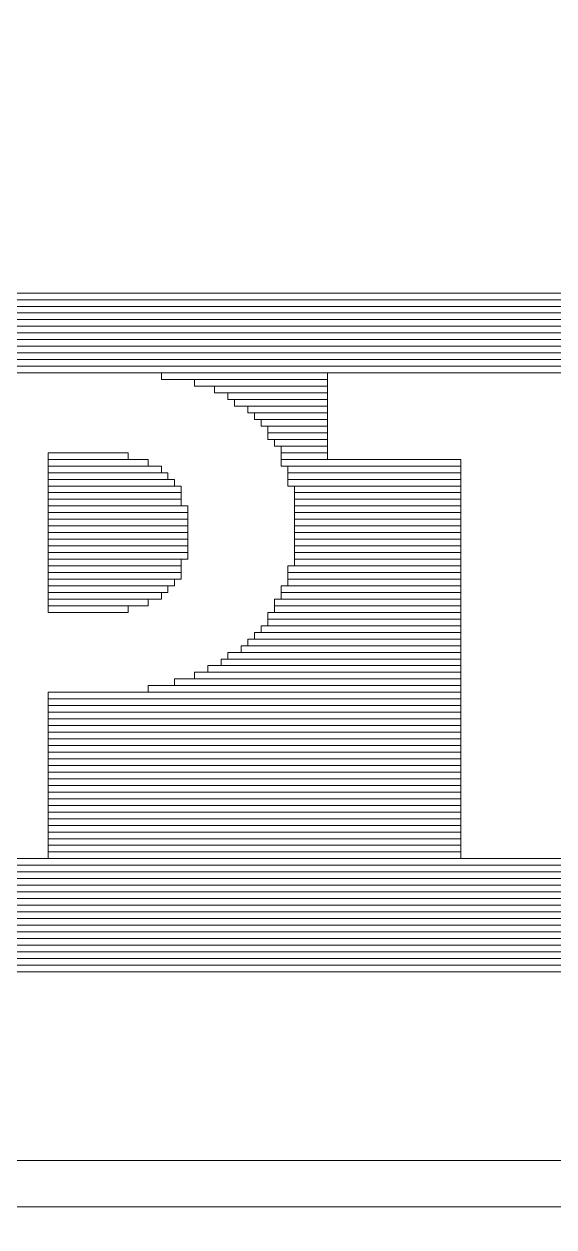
# Model space of a CAD drawing. Header units: millimetres. Extents: x -90 to 99, y -65 to 67.
# Drawn here: x 65.638 to 67.661, y -35.046 to -30.454 of the extents above; entities that cross this region are included whole.
import ezdxf

# ---------------------------------------------------------------- set-up
doc = ezdxf.new("R2010")
doc.units = ezdxf.units.MM
doc.header["$MEASUREMENT"] = 0
for name, color, linetype in [('BG_OUTLINE', 7, 'Continuous'), ('MA_PEN3', 7, 'Continuous'), ('PG_SILKSCREEN_TOP', 7, 'Continuous')]:
    doc.layers.add(name, color=color, linetype=linetype)

msp = doc.modelspace()

# ---------------------------------------------------------------- linework, layer by layer
at = {"layer": 'BG_OUTLINE', "color": 3, "lineweight": 9}
msp.add_open_spline([(-71.7269, -61.8795), (-71.7269, -61.8795), (-71.7343, 42.2681), (-71.7343, 42.2681), (-71.7343, 42.2681), (-71.7348, 43.0066), (-71.4419, 43.715), (-70.92, 44.2375), (-70.92, 44.2375), (-70.3982, 44.76), (-69.6866, 45.0538), (-68.9482, 45.0543), (-68.9482, 45.0543), (-68.9482, 45.0543), (75.2046, 45.0543), (75.2046, 45.0543), (75.2046, 45.0543), (76.8319, 45.0552), (78.1763, 43.7805), (78.2661, 42.1556), (78.2661, 42.1556), (78.2661, 42.1556), (78.2661, 31.2814), (78.2661, 31.2814), (78.2661, 31.2814), (78.2661, 31.2814), (72.2646, 31.2814), (72.2646, 31.2814), (72.2646, 31.2814), (72.2646, 31.2814), (72.2646, 26.9814), (72.2646, 26.9814), (72.2646, 26.9814), (72.2646, 26.9814), (78.2661, 26.9814), (78.2661, 26.9814), (78.2661, 26.9814), (78.2661, 26.9814), (78.2661, 18.6553), (78.2661, 18.6553), (78.2661, 18.6553), (78.2661, 18.6553), (72.2496, 18.6553), (72.2496, 18.6553), (72.2496, 18.6553), (72.2496, 18.6553), (72.2496, 14.3553), (72.2496, 14.3553), (72.2496, 14.3553), (72.2496, 14.3553), (78.2661, 14.3553), (78.2661, 14.3553), (78.2661, 14.3553), (78.2661, 14.3553), (78.2661, 9.255), (78.2661, 9.255), (78.2661, 9.255), (78.2661, 9.255), (72.2648, 9.255), (72.2648, 9.255), (72.2648, 9.255), (72.2648, 9.255), (72.2648, 4.955), (72.2648, 4.955), (72.2648, 4.955), (72.2648, 4.955), (78.2661, 4.955), (78.2661, 4.955), (78.2661, 4.955), (78.2661, 4.955), (78.2661, -3.3762), (78.2661, -3.3762), (78.2661, -3.3762), (78.2661, -3.3762), (72.2445, -3.3762), (72.2445, -3.3762), (72.2445, -3.3762), (72.2445, -3.3762), (72.2445, -7.6762), (72.2445, -7.6762), (72.2445, -7.6762), (72.2445, -7.6762), (78.2661, -7.6762), (78.2661, -7.6762), (78.2661, -7.6762), (78.2661, -7.6762), (78.2661, -12.7615), (78.2661, -12.7615), (78.2661, -12.7615), (78.2661, -12.7615), (72.2651, -12.7615), (72.2651, -12.7615), (72.2651, -12.7615), (72.2651, -12.7615), (72.2651, -17.0615), (72.2651, -17.0615), (72.2651, -17.0615), (72.2651, -17.0615), (78.2661, -17.0615), (78.2661, -17.0615), (78.2661, -17.0615), (78.2661, -17.0615), (78.2661, -25.4097), (78.2661, -25.4097), (78.2661, -25.4097), (78.2661, -25.4097), (72.2656, -25.4097), (72.2656, -25.4097), (72.2656, -25.4097), (72.2656, -25.4097), (72.2656, -29.7097), (72.2656, -29.7097), (72.2656, -29.7097), (72.2656, -29.7097), (78.2661, -29.7097), (78.2661, -29.7097), (78.2661, -29.7097), (78.2661, -29.7097), (78.2661, -34.793), (78.2661, -34.793), (78.2661, -34.793), (78.2661, -34.793), (72.2679, -34.793), (72.2679, -34.793), (72.2679, -34.793), (72.2679, -34.793), (72.2679, -39.0929), (72.2679, -39.0929), (72.2679, -39.0929), (72.2679, -39.0929), (78.2661, -39.0929), (78.2661, -39.0929), (78.2661, -39.0929), (78.2661, -39.0929), (78.2661, -47.4269), (78.2661, -47.4269), (78.2661, -47.4269), (78.2661, -47.4269), (72.2679, -47.4269), (72.2679, -47.4269), (72.2679, -47.4269), (72.2679, -47.4269), (72.2679, -51.7269), (72.2679, -51.7269), (72.2679, -51.7269), (72.2679, -51.7269), (78.2661, -51.7269), (78.2661, -51.7269), (78.2661, -51.7269), (78.2661, -51.7269), (78.2661, -51.8138), (78.2661, -51.8138), (78.2661, -51.8138), (78.2661, -51.8138), (78.2656, -61.8468), (78.2656, -61.8468), (78.2656, -61.8468), (78.2661, -62.6669), (77.9407, -63.4536), (77.3612, -64.0339), (77.3612, -64.0339), (76.7817, -64.6142), (75.9915, -64.9405), (75.1713, -64.941), (75.1713, -64.941), (75.1713, -64.941), (-68.6609, -64.9456), (-68.6609, -64.9456), (-68.6609, -64.9456), (-69.4735, -64.9461), (-70.2531, -64.6237), (-70.8281, -64.0495), (-70.8281, -64.0495), (-71.4031, -63.4752), (-71.7264, -62.6922), (-71.7269, -61.8795)], degree=3, knots=[0, 0, 0, 0, 0.022727, 0.022727, 0.022727, 0.022727, 0.045455, 0.045455, 0.045455, 0.045455, 0.068182, 0.068182, 0.068182, 0.068182, 0.090909, 0.090909, 0.090909, 0.090909, 0.113636, 0.113636, 0.113636, 0.113636, 0.136364, 0.136364, 0.136364, 0.136364, 0.159091, 0.159091, 0.159091, 0.159091, 0.181818, 0.181818, 0.181818, 0.181818, 0.204545, 0.204545, 0.204545, 0.204545, 0.227273, 0.227273, 0.227273, 0.227273, 0.25, 0.25, 0.25, 0.25, 0.272727, 0.272727, 0.272727, 0.272727, 0.295455, 0.295455, 0.295455, 0.295455, 0.318182, 0.318182, 0.318182, 0.318182, 0.340909, 0.340909, 0.340909, 0.340909, 0.363636, 0.363636, 0.363636, 0.363636, 0.386364, 0.386364, 0.386364, 0.386364, 0.409091, 0.409091, 0.409091, 0.409091, 0.431818, 0.431818, 0.431818, 0.431818, 0.454545, 0.454545, 0.454545, 0.454545, 0.477273, 0.477273, 0.477273, 0.477273, 0.5, 0.5, 0.5, 0.5, 0.522727, 0.522727, 0.522727, 0.522727, 0.545455, 0.545455, 0.545455, 0.545455, 0.568182, 0.568182, 0.568182, 0.568182, 0.590909, 0.590909, 0.590909, 0.590909, 0.613636, 0.613636, 0.613636, 0.613636, 0.636364, 0.636364, 0.636364, 0.636364, 0.659091, 0.659091, 0.659091, 0.659091, 0.681818, 0.681818, 0.681818, 0.681818, 0.704545, 0.704545, 0.704545, 0.704545, 0.727273, 0.727273, 0.727273, 0.727273, 0.75, 0.75, 0.75, 0.75, 0.772727, 0.772727, 0.772727, 0.772727, 0.795455, 0.795455, 0.795455, 0.795455, 0.818182, 0.818182, 0.818182, 0.818182, 0.840909, 0.840909, 0.840909, 0.840909, 0.863636, 0.863636, 0.863636, 0.863636, 0.886364, 0.886364, 0.886364, 0.886364, 0.909091, 0.909091, 0.909091, 0.909091, 0.931818, 0.931818, 0.931818, 0.931818, 0.954545, 0.954545, 0.954545, 0.954545, 0.977273, 0.977273, 0.977273, 0.977273, 1, 1, 1, 1], dxfattribs=at)
at = {"layer": 'MA_PEN3', "color": 5, "lineweight": 9}
for points in [[(62.7586, -31.5065), (62.7586, -31.5065), (62.7586, -31.4811), (62.7586, -31.4811), (62.7586, -31.4811), (62.7586, -31.4811), (70.4548, -31.4811), (70.4548, -31.4811), (70.4548, -31.4811), (70.4548, -31.4811), (70.4548, -31.5065), (70.4548, -31.5065), (70.4548, -31.5065), (70.4548, -31.5065), (62.7586, -31.5065), (62.7586, -31.5065)], [(62.7586, -31.5319), (62.7586, -31.5319), (62.7586, -31.5065), (62.7586, -31.5065), (62.7586, -31.5065), (62.7586, -31.5065), (70.4548, -31.5065), (70.4548, -31.5065), (70.4548, -31.5065), (70.4548, -31.5065), (70.4548, -31.5319), (70.4548, -31.5319), (70.4548, -31.5319), (70.4548, -31.5319), (62.7586, -31.5319), (62.7586, -31.5319)], [(62.7586, -31.5573), (62.7586, -31.5573), (62.7586, -31.5319), (62.7586, -31.5319), (62.7586, -31.5319), (62.7586, -31.5319), (70.4548, -31.5319), (70.4548, -31.5319), (70.4548, -31.5319), (70.4548, -31.5319), (70.4548, -31.5573), (70.4548, -31.5573), (70.4548, -31.5573), (70.4548, -31.5573), (62.7586, -31.5573), (62.7586, -31.5573)], [(62.7586, -31.5827), (62.7586, -31.5827), (62.7586, -31.5573), (62.7586, -31.5573), (62.7586, -31.5573), (62.7586, -31.5573), (70.4548, -31.5573), (70.4548, -31.5573), (70.4548, -31.5573), (70.4548, -31.5573), (70.4548, -31.5827), (70.4548, -31.5827), (70.4548, -31.5827), (70.4548, -31.5827), (62.7586, -31.5827), (62.7586, -31.5827)], [(62.7586, -31.6081), (62.7586, -31.6081), (62.7586, -31.5827), (62.7586, -31.5827), (62.7586, -31.5827), (62.7586, -31.5827), (70.4548, -31.5827), (70.4548, -31.5827), (70.4548, -31.5827), (70.4548, -31.5827), (70.4548, -31.6081), (70.4548, -31.6081), (70.4548, -31.6081), (70.4548, -31.6081), (62.7586, -31.6081), (62.7586, -31.6081)], [(62.7586, -31.6335), (62.7586, -31.6335), (62.7586, -31.6081), (62.7586, -31.6081), (62.7586, -31.6081), (62.7586, -31.6081), (70.4548, -31.6081), (70.4548, -31.6081), (70.4548, -31.6081), (70.4548, -31.6081), (70.4548, -31.6335), (70.4548, -31.6335), (70.4548, -31.6335), (70.4548, -31.6335), (62.7586, -31.6335), (62.7586, -31.6335)], [(62.7586, -31.6589), (62.7586, -31.6589), (62.7586, -31.6335), (62.7586, -31.6335), (62.7586, -31.6335), (62.7586, -31.6335), (70.4548, -31.6335), (70.4548, -31.6335), (70.4548, -31.6335), (70.4548, -31.6335), (70.4548, -31.6589), (70.4548, -31.6589), (70.4548, -31.6589), (70.4548, -31.6589), (62.7586, -31.6589), (62.7586, -31.6589)], [(62.7586, -31.6843), (62.7586, -31.6843), (62.7586, -31.6589), (62.7586, -31.6589), (62.7586, -31.6589), (62.7586, -31.6589), (70.4548, -31.6589), (70.4548, -31.6589), (70.4548, -31.6589), (70.4548, -31.6589), (70.4548, -31.6843), (70.4548, -31.6843), (70.4548, -31.6843), (70.4548, -31.6843), (62.7586, -31.6843), (62.7586, -31.6843)], [(62.7586, -31.7097), (62.7586, -31.7097), (62.7586, -31.6843), (62.7586, -31.6843), (62.7586, -31.6843), (62.7586, -31.6843), (70.4548, -31.6843), (70.4548, -31.6843), (70.4548, -31.6843), (70.4548, -31.6843), (70.4548, -31.7097), (70.4548, -31.7097), (70.4548, -31.7097), (70.4548, -31.7097), (62.7586, -31.7097), (62.7586, -31.7097)], [(62.7586, -31.7351), (62.7586, -31.7351), (62.7586, -31.7097), (62.7586, -31.7097), (62.7586, -31.7097), (62.7586, -31.7097), (70.4548, -31.7097), (70.4548, -31.7097), (70.4548, -31.7097), (70.4548, -31.7097), (70.4548, -31.7351), (70.4548, -31.7351), (70.4548, -31.7351), (70.4548, -31.7351), (62.7586, -31.7351), (62.7586, -31.7351)], [(62.7586, -31.7605), (62.7586, -31.7605), (62.7586, -31.7351), (62.7586, -31.7351), (62.7586, -31.7351), (62.7586, -31.7351), (70.4548, -31.7351), (70.4548, -31.7351), (70.4548, -31.7351), (70.4548, -31.7351), (70.4548, -31.7605), (70.4548, -31.7605), (70.4548, -31.7605), (70.4548, -31.7605), (62.7586, -31.7605), (62.7586, -31.7605)], [(64.3334, -31.7859), (64.3334, -31.7859), (64.3334, -31.7605), (64.3334, -31.7605), (64.3334, -31.7605), (64.3334, -31.7605), (69.1594, -31.7605), (69.1594, -31.7605), (69.1594, -31.7605), (69.1594, -31.7605), (69.1594, -31.7859), (69.1594, -31.7859), (69.1594, -31.7859), (69.1594, -31.7859), (64.3334, -31.7859), (64.3334, -31.7859)], [(66.1622, -31.8113), (66.1622, -31.8113), (66.1622, -31.7859), (66.1622, -31.7859), (66.1622, -31.7859), (66.1622, -31.7859), (66.7972, -31.7859), (66.7972, -31.7859), (66.7972, -31.7859), (66.7972, -31.7859), (66.7972, -31.8113), (66.7972, -31.8113), (66.7972, -31.8113), (66.7972, -31.8113), (66.1622, -31.8113), (66.1622, -31.8113)], [(66.2892, -31.8367), (66.2892, -31.8367), (66.2892, -31.8113), (66.2892, -31.8113), (66.2892, -31.8113), (66.2892, -31.8113), (66.7972, -31.8113), (66.7972, -31.8113), (66.7972, -31.8113), (66.7972, -31.8113), (66.7972, -31.8367), (66.7972, -31.8367), (66.7972, -31.8367), (66.7972, -31.8367), (66.2892, -31.8367), (66.2892, -31.8367)], [(66.3654, -31.8621), (66.3654, -31.8621), (66.3654, -31.8367), (66.3654, -31.8367), (66.3654, -31.8367), (66.3654, -31.8367), (66.7972, -31.8367), (66.7972, -31.8367), (66.7972, -31.8367), (66.7972, -31.8367), (66.7972, -31.8621), (66.7972, -31.8621), (66.7972, -31.8621), (66.7972, -31.8621), (66.3654, -31.8621), (66.3654, -31.8621)], [(66.4162, -31.8875), (66.4162, -31.8875), (66.4162, -31.8621), (66.4162, -31.8621), (66.4162, -31.8621), (66.4162, -31.8621), (66.7972, -31.8621), (66.7972, -31.8621), (66.7972, -31.8621), (66.7972, -31.8621), (66.7972, -31.8875), (66.7972, -31.8875), (66.7972, -31.8875), (66.7972, -31.8875), (66.4162, -31.8875), (66.4162, -31.8875)], [(66.4416, -31.9129), (66.4416, -31.9129), (66.4416, -31.8875), (66.4416, -31.8875), (66.4416, -31.8875), (66.4416, -31.8875), (66.7972, -31.8875), (66.7972, -31.8875), (66.7972, -31.8875), (66.7972, -31.8875), (66.7972, -31.9129), (66.7972, -31.9129), (66.7972, -31.9129), (66.7972, -31.9129), (66.4416, -31.9129), (66.4416, -31.9129)], [(66.4924, -31.9383), (66.4924, -31.9383), (66.4924, -31.9129), (66.4924, -31.9129), (66.4924, -31.9129), (66.4924, -31.9129), (66.7972, -31.9129), (66.7972, -31.9129), (66.7972, -31.9129), (66.7972, -31.9129), (66.7972, -31.9383), (66.7972, -31.9383), (66.7972, -31.9383), (66.7972, -31.9383), (66.4924, -31.9383), (66.4924, -31.9383)], [(66.5178, -31.9637), (66.5178, -31.9637), (66.5178, -31.9383), (66.5178, -31.9383), (66.5178, -31.9383), (66.5178, -31.9383), (66.7972, -31.9383), (66.7972, -31.9383), (66.7972, -31.9383), (66.7972, -31.9383), (66.7972, -31.9637), (66.7972, -31.9637), (66.7972, -31.9637), (66.7972, -31.9637), (66.5178, -31.9637), (66.5178, -31.9637)], [(66.5432, -31.9891), (66.5432, -31.9891), (66.5432, -31.9637), (66.5432, -31.9637), (66.5432, -31.9637), (66.5432, -31.9637), (66.7972, -31.9637), (66.7972, -31.9637), (66.7972, -31.9637), (66.7972, -31.9637), (66.7972, -31.9891), (66.7972, -31.9891), (66.7972, -31.9891), (66.7972, -31.9891), (66.5432, -31.9891), (66.5432, -31.9891)], [(66.5686, -32.0145), (66.5686, -32.0145), (66.5686, -31.9891), (66.5686, -31.9891), (66.5686, -31.9891), (66.5686, -31.9891), (66.7972, -31.9891), (66.7972, -31.9891), (66.7972, -31.9891), (66.7972, -31.9891), (66.7972, -32.0145), (66.7972, -32.0145), (66.7972, -32.0145), (66.7972, -32.0145), (66.5686, -32.0145), (66.5686, -32.0145)], [(66.5686, -32.0399), (66.5686, -32.0399), (66.5686, -32.0145), (66.5686, -32.0145), (66.5686, -32.0145), (66.5686, -32.0145), (66.7972, -32.0145), (66.7972, -32.0145), (66.7972, -32.0145), (66.7972, -32.0145), (66.7972, -32.0399), (66.7972, -32.0399), (66.7972, -32.0399), (66.7972, -32.0399), (66.5686, -32.0399), (66.5686, -32.0399)], [(66.594, -32.0653), (66.594, -32.0653), (66.594, -32.0399), (66.594, -32.0399), (66.594, -32.0399), (66.594, -32.0399), (66.7972, -32.0399), (66.7972, -32.0399), (66.7972, -32.0399), (66.7972, -32.0399), (66.7972, -32.0653), (66.7972, -32.0653), (66.7972, -32.0653), (66.7972, -32.0653), (66.594, -32.0653), (66.594, -32.0653)], [(65.7304, -32.1161), (65.7304, -32.1161), (65.7304, -32.0907), (65.7304, -32.0907), (65.7304, -32.0907), (65.7304, -32.0907), (66.0352, -32.0907), (66.0352, -32.0907), (66.0352, -32.0907), (66.0352, -32.0907), (66.0352, -32.1161), (66.0352, -32.1161), (66.0352, -32.1161), (66.0352, -32.1161), (65.7304, -32.1161), (65.7304, -32.1161)], [(66.6194, -32.0907), (66.6194, -32.0907), (66.6194, -32.0653), (66.6194, -32.0653), (66.6194, -32.0653), (66.6194, -32.0653), (66.7972, -32.0653), (66.7972, -32.0653), (66.7972, -32.0653), (66.7972, -32.0653), (66.7972, -32.0907), (66.7972, -32.0907), (66.7972, -32.0907), (66.7972, -32.0907), (66.6194, -32.0907), (66.6194, -32.0907)], [(66.6194, -32.1161), (66.6194, -32.1161), (66.6194, -32.0907), (66.6194, -32.0907), (66.6194, -32.0907), (66.6194, -32.0907), (66.7972, -32.0907), (66.7972, -32.0907), (66.7972, -32.0907), (66.7972, -32.0907), (66.7972, -32.1161), (66.7972, -32.1161), (66.7972, -32.1161), (66.7972, -32.1161), (66.6194, -32.1161), (66.6194, -32.1161)], [(65.7304, -32.1415), (65.7304, -32.1415), (65.7304, -32.1161), (65.7304, -32.1161), (65.7304, -32.1161), (65.7304, -32.1161), (66.1114, -32.1161), (66.1114, -32.1161), (66.1114, -32.1161), (66.1114, -32.1161), (66.1114, -32.1415), (66.1114, -32.1415), (66.1114, -32.1415), (66.1114, -32.1415), (65.7304, -32.1415), (65.7304, -32.1415)], [(66.6194, -32.1415), (66.6194, -32.1415), (66.6194, -32.1161), (66.6194, -32.1161), (66.6194, -32.1161), (66.6194, -32.1161), (67.3052, -32.1161), (67.3052, -32.1161), (67.3052, -32.1161), (67.3052, -32.1161), (67.3052, -32.1415), (67.3052, -32.1415), (67.3052, -32.1415), (67.3052, -32.1415), (66.6194, -32.1415), (66.6194, -32.1415)], [(65.7304, -32.1669), (65.7304, -32.1669), (65.7304, -32.1415), (65.7304, -32.1415), (65.7304, -32.1415), (65.7304, -32.1415), (66.1622, -32.1415), (66.1622, -32.1415), (66.1622, -32.1415), (66.1622, -32.1415), (66.1622, -32.1669), (66.1622, -32.1669), (66.1622, -32.1669), (66.1622, -32.1669), (65.7304, -32.1669), (65.7304, -32.1669)], [(65.7304, -32.1923), (65.7304, -32.1923), (65.7304, -32.1669), (65.7304, -32.1669), (65.7304, -32.1669), (65.7304, -32.1669), (66.1876, -32.1669), (66.1876, -32.1669), (66.1876, -32.1669), (66.1876, -32.1669), (66.1876, -32.1923), (66.1876, -32.1923), (66.1876, -32.1923), (66.1876, -32.1923), (65.7304, -32.1923), (65.7304, -32.1923)], [(66.6448, -32.1669), (66.6448, -32.1669), (66.6448, -32.1415), (66.6448, -32.1415), (66.6448, -32.1415), (66.6448, -32.1415), (67.3052, -32.1415), (67.3052, -32.1415), (67.3052, -32.1415), (67.3052, -32.1415), (67.3052, -32.1669), (67.3052, -32.1669), (67.3052, -32.1669), (67.3052, -32.1669), (66.6448, -32.1669), (66.6448, -32.1669)], [(66.6448, -32.1923), (66.6448, -32.1923), (66.6448, -32.1669), (66.6448, -32.1669), (66.6448, -32.1669), (66.6448, -32.1669), (67.3052, -32.1669), (67.3052, -32.1669), (67.3052, -32.1669), (67.3052, -32.1669), (67.3052, -32.1923), (67.3052, -32.1923), (67.3052, -32.1923), (67.3052, -32.1923), (66.6448, -32.1923), (66.6448, -32.1923)], [(65.7304, -32.2177), (65.7304, -32.2177), (65.7304, -32.1923), (65.7304, -32.1923), (65.7304, -32.1923), (65.7304, -32.1923), (66.213, -32.1923), (66.213, -32.1923), (66.213, -32.1923), (66.213, -32.1923), (66.213, -32.2177), (66.213, -32.2177), (66.213, -32.2177), (66.213, -32.2177), (65.7304, -32.2177), (65.7304, -32.2177)], [(65.7304, -32.2431), (65.7304, -32.2431), (65.7304, -32.2177), (65.7304, -32.2177), (65.7304, -32.2177), (65.7304, -32.2177), (66.2384, -32.2177), (66.2384, -32.2177), (66.2384, -32.2177), (66.2384, -32.2177), (66.2384, -32.2431), (66.2384, -32.2431), (66.2384, -32.2431), (66.2384, -32.2431), (65.7304, -32.2431), (65.7304, -32.2431)], [(66.6448, -32.2177), (66.6448, -32.2177), (66.6448, -32.1923), (66.6448, -32.1923), (66.6448, -32.1923), (66.6448, -32.1923), (67.3052, -32.1923), (67.3052, -32.1923), (67.3052, -32.1923), (67.3052, -32.1923), (67.3052, -32.2177), (67.3052, -32.2177), (67.3052, -32.2177), (67.3052, -32.2177), (66.6448, -32.2177), (66.6448, -32.2177)], [(66.6702, -32.2431), (66.6702, -32.2431), (66.6702, -32.2177), (66.6702, -32.2177), (66.6702, -32.2177), (66.6702, -32.2177), (67.3052, -32.2177), (67.3052, -32.2177), (67.3052, -32.2177), (67.3052, -32.2177), (67.3052, -32.2431), (67.3052, -32.2431), (67.3052, -32.2431), (67.3052, -32.2431), (66.6702, -32.2431), (66.6702, -32.2431)], [(65.7304, -32.2685), (65.7304, -32.2685), (65.7304, -32.2431), (65.7304, -32.2431), (65.7304, -32.2431), (65.7304, -32.2431), (66.2384, -32.2431), (66.2384, -32.2431), (66.2384, -32.2431), (66.2384, -32.2431), (66.2384, -32.2685), (66.2384, -32.2685), (66.2384, -32.2685), (66.2384, -32.2685), (65.7304, -32.2685), (65.7304, -32.2685)], [(65.7304, -32.2939), (65.7304, -32.2939), (65.7304, -32.2685), (65.7304, -32.2685), (65.7304, -32.2685), (65.7304, -32.2685), (66.2384, -32.2685), (66.2384, -32.2685), (66.2384, -32.2685), (66.2384, -32.2685), (66.2384, -32.2939), (66.2384, -32.2939), (66.2384, -32.2939), (66.2384, -32.2939), (65.7304, -32.2939), (65.7304, -32.2939)], [(66.6702, -32.2685), (66.6702, -32.2685), (66.6702, -32.2431), (66.6702, -32.2431), (66.6702, -32.2431), (66.6702, -32.2431), (67.3052, -32.2431), (67.3052, -32.2431), (67.3052, -32.2431), (67.3052, -32.2431), (67.3052, -32.2685), (67.3052, -32.2685), (67.3052, -32.2685), (67.3052, -32.2685), (66.6702, -32.2685), (66.6702, -32.2685)], [(66.6702, -32.2939), (66.6702, -32.2939), (66.6702, -32.2685), (66.6702, -32.2685), (66.6702, -32.2685), (66.6702, -32.2685), (67.3052, -32.2685), (67.3052, -32.2685), (67.3052, -32.2685), (67.3052, -32.2685), (67.3052, -32.2939), (67.3052, -32.2939), (67.3052, -32.2939), (67.3052, -32.2939), (66.6702, -32.2939), (66.6702, -32.2939)], [(65.7304, -32.3193), (65.7304, -32.3193), (65.7304, -32.2939), (65.7304, -32.2939), (65.7304, -32.2939), (65.7304, -32.2939), (66.2638, -32.2939), (66.2638, -32.2939), (66.2638, -32.2939), (66.2638, -32.2939), (66.2638, -32.3193), (66.2638, -32.3193), (66.2638, -32.3193), (66.2638, -32.3193), (65.7304, -32.3193), (65.7304, -32.3193)], [(65.7304, -32.3447), (65.7304, -32.3447), (65.7304, -32.3193), (65.7304, -32.3193), (65.7304, -32.3193), (65.7304, -32.3193), (66.2638, -32.3193), (66.2638, -32.3193), (66.2638, -32.3193), (66.2638, -32.3193), (66.2638, -32.3447), (66.2638, -32.3447), (66.2638, -32.3447), (66.2638, -32.3447), (65.7304, -32.3447), (65.7304, -32.3447)], [(66.6702, -32.3193), (66.6702, -32.3193), (66.6702, -32.2939), (66.6702, -32.2939), (66.6702, -32.2939), (66.6702, -32.2939), (67.3052, -32.2939), (67.3052, -32.2939), (67.3052, -32.2939), (67.3052, -32.2939), (67.3052, -32.3193), (67.3052, -32.3193), (67.3052, -32.3193), (67.3052, -32.3193), (66.6702, -32.3193), (66.6702, -32.3193)], [(66.6702, -32.3447), (66.6702, -32.3447), (66.6702, -32.3193), (66.6702, -32.3193), (66.6702, -32.3193), (66.6702, -32.3193), (67.3052, -32.3193), (67.3052, -32.3193), (67.3052, -32.3193), (67.3052, -32.3193), (67.3052, -32.3447), (67.3052, -32.3447), (67.3052, -32.3447), (67.3052, -32.3447), (66.6702, -32.3447), (66.6702, -32.3447)], [(65.7304, -32.3701), (65.7304, -32.3701), (65.7304, -32.3447), (65.7304, -32.3447), (65.7304, -32.3447), (65.7304, -32.3447), (66.2638, -32.3447), (66.2638, -32.3447), (66.2638, -32.3447), (66.2638, -32.3447), (66.2638, -32.3701), (66.2638, -32.3701), (66.2638, -32.3701), (66.2638, -32.3701), (65.7304, -32.3701), (65.7304, -32.3701)], [(65.7304, -32.3955), (65.7304, -32.3955), (65.7304, -32.3701), (65.7304, -32.3701), (65.7304, -32.3701), (65.7304, -32.3701), (66.2638, -32.3701), (66.2638, -32.3701), (66.2638, -32.3701), (66.2638, -32.3701), (66.2638, -32.3955), (66.2638, -32.3955), (66.2638, -32.3955), (66.2638, -32.3955), (65.7304, -32.3955), (65.7304, -32.3955)], [(66.6702, -32.3701), (66.6702, -32.3701), (66.6702, -32.3447), (66.6702, -32.3447), (66.6702, -32.3447), (66.6702, -32.3447), (67.3052, -32.3447), (67.3052, -32.3447), (67.3052, -32.3447), (67.3052, -32.3447), (67.3052, -32.3701), (67.3052, -32.3701), (67.3052, -32.3701), (67.3052, -32.3701), (66.6702, -32.3701), (66.6702, -32.3701)], [(66.6702, -32.3955), (66.6702, -32.3955), (66.6702, -32.3701), (66.6702, -32.3701), (66.6702, -32.3701), (66.6702, -32.3701), (67.3052, -32.3701), (67.3052, -32.3701), (67.3052, -32.3701), (67.3052, -32.3701), (67.3052, -32.3955), (67.3052, -32.3955), (67.3052, -32.3955), (67.3052, -32.3955), (66.6702, -32.3955), (66.6702, -32.3955)], [(65.7304, -32.4209), (65.7304, -32.4209), (65.7304, -32.3955), (65.7304, -32.3955), (65.7304, -32.3955), (65.7304, -32.3955), (66.2638, -32.3955), (66.2638, -32.3955), (66.2638, -32.3955), (66.2638, -32.3955), (66.2638, -32.4209), (66.2638, -32.4209), (66.2638, -32.4209), (66.2638, -32.4209), (65.7304, -32.4209), (65.7304, -32.4209)], [(66.6702, -32.4209), (66.6702, -32.4209), (66.6702, -32.3955), (66.6702, -32.3955), (66.6702, -32.3955), (66.6702, -32.3955), (67.3052, -32.3955), (67.3052, -32.3955), (67.3052, -32.3955), (67.3052, -32.3955), (67.3052, -32.4209), (67.3052, -32.4209), (67.3052, -32.4209), (67.3052, -32.4209), (66.6702, -32.4209), (66.6702, -32.4209)], [(65.7304, -32.4463), (65.7304, -32.4463), (65.7304, -32.4209), (65.7304, -32.4209), (65.7304, -32.4209), (65.7304, -32.4209), (66.2638, -32.4209), (66.2638, -32.4209), (66.2638, -32.4209), (66.2638, -32.4209), (66.2638, -32.4463), (66.2638, -32.4463), (66.2638, -32.4463), (66.2638, -32.4463), (65.7304, -32.4463), (65.7304, -32.4463)], [(65.7304, -32.4717), (65.7304, -32.4717), (65.7304, -32.4463), (65.7304, -32.4463), (65.7304, -32.4463), (65.7304, -32.4463), (66.2638, -32.4463), (66.2638, -32.4463), (66.2638, -32.4463), (66.2638, -32.4463), (66.2638, -32.4717), (66.2638, -32.4717), (66.2638, -32.4717), (66.2638, -32.4717), (65.7304, -32.4717), (65.7304, -32.4717)], [(66.6702, -32.4463), (66.6702, -32.4463), (66.6702, -32.4209), (66.6702, -32.4209), (66.6702, -32.4209), (66.6702, -32.4209), (67.3052, -32.4209), (67.3052, -32.4209), (67.3052, -32.4209), (67.3052, -32.4209), (67.3052, -32.4463), (67.3052, -32.4463), (67.3052, -32.4463), (67.3052, -32.4463), (66.6702, -32.4463), (66.6702, -32.4463)], [(66.6702, -32.4717), (66.6702, -32.4717), (66.6702, -32.4463), (66.6702, -32.4463), (66.6702, -32.4463), (66.6702, -32.4463), (67.3052, -32.4463), (67.3052, -32.4463), (67.3052, -32.4463), (67.3052, -32.4463), (67.3052, -32.4717), (67.3052, -32.4717), (67.3052, -32.4717), (67.3052, -32.4717), (66.6702, -32.4717), (66.6702, -32.4717)], [(65.7304, -32.4971), (65.7304, -32.4971), (65.7304, -32.4717), (65.7304, -32.4717), (65.7304, -32.4717), (65.7304, -32.4717), (66.2638, -32.4717), (66.2638, -32.4717), (66.2638, -32.4717), (66.2638, -32.4717), (66.2638, -32.4971), (66.2638, -32.4971), (66.2638, -32.4971), (66.2638, -32.4971), (65.7304, -32.4971), (65.7304, -32.4971)], [(65.7304, -32.5225), (65.7304, -32.5225), (65.7304, -32.4971), (65.7304, -32.4971), (65.7304, -32.4971), (65.7304, -32.4971), (66.2384, -32.4971), (66.2384, -32.4971), (66.2384, -32.4971), (66.2384, -32.4971), (66.2384, -32.5225), (66.2384, -32.5225), (66.2384, -32.5225), (66.2384, -32.5225), (65.7304, -32.5225), (65.7304, -32.5225)], [(66.6702, -32.4971), (66.6702, -32.4971), (66.6702, -32.4717), (66.6702, -32.4717), (66.6702, -32.4717), (66.6702, -32.4717), (67.3052, -32.4717), (67.3052, -32.4717), (67.3052, -32.4717), (67.3052, -32.4717), (67.3052, -32.4971), (67.3052, -32.4971), (67.3052, -32.4971), (67.3052, -32.4971), (66.6702, -32.4971), (66.6702, -32.4971)], [(66.6702, -32.5225), (66.6702, -32.5225), (66.6702, -32.4971), (66.6702, -32.4971), (66.6702, -32.4971), (66.6702, -32.4971), (67.3052, -32.4971), (67.3052, -32.4971), (67.3052, -32.4971), (67.3052, -32.4971), (67.3052, -32.5225), (67.3052, -32.5225), (67.3052, -32.5225), (67.3052, -32.5225), (66.6702, -32.5225), (66.6702, -32.5225)], [(65.7304, -32.5479), (65.7304, -32.5479), (65.7304, -32.5225), (65.7304, -32.5225), (65.7304, -32.5225), (65.7304, -32.5225), (66.2384, -32.5225), (66.2384, -32.5225), (66.2384, -32.5225), (66.2384, -32.5225), (66.2384, -32.5479), (66.2384, -32.5479), (66.2384, -32.5479), (66.2384, -32.5479), (65.7304, -32.5479), (65.7304, -32.5479)], [(65.7304, -32.5733), (65.7304, -32.5733), (65.7304, -32.5479), (65.7304, -32.5479), (65.7304, -32.5479), (65.7304, -32.5479), (66.2384, -32.5479), (66.2384, -32.5479), (66.2384, -32.5479), (66.2384, -32.5479), (66.2384, -32.5733), (66.2384, -32.5733), (66.2384, -32.5733), (66.2384, -32.5733), (65.7304, -32.5733), (65.7304, -32.5733)], [(66.6448, -32.5479), (66.6448, -32.5479), (66.6448, -32.5225), (66.6448, -32.5225), (66.6448, -32.5225), (66.6448, -32.5225), (67.3052, -32.5225), (67.3052, -32.5225), (67.3052, -32.5225), (67.3052, -32.5225), (67.3052, -32.5479), (67.3052, -32.5479), (67.3052, -32.5479), (67.3052, -32.5479), (66.6448, -32.5479), (66.6448, -32.5479)], [(66.6448, -32.5733), (66.6448, -32.5733), (66.6448, -32.5479), (66.6448, -32.5479), (66.6448, -32.5479), (66.6448, -32.5479), (67.3052, -32.5479), (67.3052, -32.5479), (67.3052, -32.5479), (67.3052, -32.5479), (67.3052, -32.5733), (67.3052, -32.5733), (67.3052, -32.5733), (67.3052, -32.5733), (66.6448, -32.5733), (66.6448, -32.5733)], [(65.7304, -32.5987), (65.7304, -32.5987), (65.7304, -32.5733), (65.7304, -32.5733), (65.7304, -32.5733), (65.7304, -32.5733), (66.213, -32.5733), (66.213, -32.5733), (66.213, -32.5733), (66.213, -32.5733), (66.213, -32.5987), (66.213, -32.5987), (66.213, -32.5987), (66.213, -32.5987), (65.7304, -32.5987), (65.7304, -32.5987)], [(65.7304, -32.6241), (65.7304, -32.6241), (65.7304, -32.5987), (65.7304, -32.5987), (65.7304, -32.5987), (65.7304, -32.5987), (66.1876, -32.5987), (66.1876, -32.5987), (66.1876, -32.5987), (66.1876, -32.5987), (66.1876, -32.6241), (66.1876, -32.6241), (66.1876, -32.6241), (66.1876, -32.6241), (65.7304, -32.6241), (65.7304, -32.6241)], [(66.6194, -32.6241), (66.6194, -32.6241), (66.6194, -32.5987), (66.6194, -32.5987), (66.6194, -32.5987), (66.6194, -32.5987), (67.3052, -32.5987), (67.3052, -32.5987), (67.3052, -32.5987), (67.3052, -32.5987), (67.3052, -32.6241), (67.3052, -32.6241), (67.3052, -32.6241), (67.3052, -32.6241), (66.6194, -32.6241), (66.6194, -32.6241)], [(66.6448, -32.5987), (66.6448, -32.5987), (66.6448, -32.5733), (66.6448, -32.5733), (66.6448, -32.5733), (66.6448, -32.5733), (67.3052, -32.5733), (67.3052, -32.5733), (67.3052, -32.5733), (67.3052, -32.5733), (67.3052, -32.5987), (67.3052, -32.5987), (67.3052, -32.5987), (67.3052, -32.5987), (66.6448, -32.5987), (66.6448, -32.5987)], [(65.7304, -32.6495), (65.7304, -32.6495), (65.7304, -32.6241), (65.7304, -32.6241), (65.7304, -32.6241), (65.7304, -32.6241), (66.1622, -32.6241), (66.1622, -32.6241), (66.1622, -32.6241), (66.1622, -32.6241), (66.1622, -32.6495), (66.1622, -32.6495), (66.1622, -32.6495), (66.1622, -32.6495), (65.7304, -32.6495), (65.7304, -32.6495)], [(66.6194, -32.6495), (66.6194, -32.6495), (66.6194, -32.6241), (66.6194, -32.6241), (66.6194, -32.6241), (66.6194, -32.6241), (67.3052, -32.6241), (67.3052, -32.6241), (67.3052, -32.6241), (67.3052, -32.6241), (67.3052, -32.6495), (67.3052, -32.6495), (67.3052, -32.6495), (67.3052, -32.6495), (66.6194, -32.6495), (66.6194, -32.6495)], [(65.7304, -32.6749), (65.7304, -32.6749), (65.7304, -32.6495), (65.7304, -32.6495), (65.7304, -32.6495), (65.7304, -32.6495), (66.1114, -32.6495), (66.1114, -32.6495), (66.1114, -32.6495), (66.1114, -32.6495), (66.1114, -32.6749), (66.1114, -32.6749), (66.1114, -32.6749), (66.1114, -32.6749), (65.7304, -32.6749), (65.7304, -32.6749)], [(65.7304, -32.7003), (65.7304, -32.7003), (65.7304, -32.6749), (65.7304, -32.6749), (65.7304, -32.6749), (65.7304, -32.6749), (66.0352, -32.6749), (66.0352, -32.6749), (66.0352, -32.6749), (66.0352, -32.6749), (66.0352, -32.7003), (66.0352, -32.7003), (66.0352, -32.7003), (66.0352, -32.7003), (65.7304, -32.7003), (65.7304, -32.7003)], [(66.594, -32.6749), (66.594, -32.6749), (66.594, -32.6495), (66.594, -32.6495), (66.594, -32.6495), (66.594, -32.6495), (67.3052, -32.6495), (67.3052, -32.6495), (67.3052, -32.6495), (67.3052, -32.6495), (67.3052, -32.6749), (67.3052, -32.6749), (67.3052, -32.6749), (67.3052, -32.6749), (66.594, -32.6749), (66.594, -32.6749)], [(66.594, -32.7003), (66.594, -32.7003), (66.594, -32.6749), (66.594, -32.6749), (66.594, -32.6749), (66.594, -32.6749), (67.3052, -32.6749), (67.3052, -32.6749), (67.3052, -32.6749), (67.3052, -32.6749), (67.3052, -32.7003), (67.3052, -32.7003), (67.3052, -32.7003), (67.3052, -32.7003), (66.594, -32.7003), (66.594, -32.7003)], [(66.5686, -32.7257), (66.5686, -32.7257), (66.5686, -32.7003), (66.5686, -32.7003), (66.5686, -32.7003), (66.5686, -32.7003), (67.3052, -32.7003), (67.3052, -32.7003), (67.3052, -32.7003), (67.3052, -32.7003), (67.3052, -32.7257), (67.3052, -32.7257), (67.3052, -32.7257), (67.3052, -32.7257), (66.5686, -32.7257), (66.5686, -32.7257)], [(66.5686, -32.7511), (66.5686, -32.7511), (66.5686, -32.7257), (66.5686, -32.7257), (66.5686, -32.7257), (66.5686, -32.7257), (67.3052, -32.7257), (67.3052, -32.7257), (67.3052, -32.7257), (67.3052, -32.7257), (67.3052, -32.7511), (67.3052, -32.7511), (67.3052, -32.7511), (67.3052, -32.7511), (66.5686, -32.7511), (66.5686, -32.7511)], [(66.5178, -32.8019), (66.5178, -32.8019), (66.5178, -32.7765), (66.5178, -32.7765), (66.5178, -32.7765), (66.5178, -32.7765), (67.3052, -32.7765), (67.3052, -32.7765), (67.3052, -32.7765), (67.3052, -32.7765), (67.3052, -32.8019), (67.3052, -32.8019), (67.3052, -32.8019), (67.3052, -32.8019), (66.5178, -32.8019), (66.5178, -32.8019)], [(66.5432, -32.7765), (66.5432, -32.7765), (66.5432, -32.7511), (66.5432, -32.7511), (66.5432, -32.7511), (66.5432, -32.7511), (67.3052, -32.7511), (67.3052, -32.7511), (67.3052, -32.7511), (67.3052, -32.7511), (67.3052, -32.7765), (67.3052, -32.7765), (67.3052, -32.7765), (67.3052, -32.7765), (66.5432, -32.7765), (66.5432, -32.7765)], [(66.467, -32.8527), (66.467, -32.8527), (66.467, -32.8273), (66.467, -32.8273), (66.467, -32.8273), (66.467, -32.8273), (67.3052, -32.8273), (67.3052, -32.8273), (67.3052, -32.8273), (67.3052, -32.8273), (67.3052, -32.8527), (67.3052, -32.8527), (67.3052, -32.8527), (67.3052, -32.8527), (66.467, -32.8527), (66.467, -32.8527)], [(66.4924, -32.8273), (66.4924, -32.8273), (66.4924, -32.8019), (66.4924, -32.8019), (66.4924, -32.8019), (66.4924, -32.8019), (67.3052, -32.8019), (67.3052, -32.8019), (67.3052, -32.8019), (67.3052, -32.8019), (67.3052, -32.8273), (67.3052, -32.8273), (67.3052, -32.8273), (67.3052, -32.8273), (66.4924, -32.8273), (66.4924, -32.8273)], [(66.4162, -32.8781), (66.4162, -32.8781), (66.4162, -32.8527), (66.4162, -32.8527), (66.4162, -32.8527), (66.4162, -32.8527), (67.3052, -32.8527), (67.3052, -32.8527), (67.3052, -32.8527), (67.3052, -32.8527), (67.3052, -32.8781), (67.3052, -32.8781), (67.3052, -32.8781), (67.3052, -32.8781), (66.4162, -32.8781), (66.4162, -32.8781)], [(66.34, -32.9289), (66.34, -32.9289), (66.34, -32.9035), (66.34, -32.9035), (66.34, -32.9035), (66.34, -32.9035), (67.3052, -32.9035), (67.3052, -32.9035), (67.3052, -32.9035), (67.3052, -32.9035), (67.3052, -32.9289), (67.3052, -32.9289), (67.3052, -32.9289), (67.3052, -32.9289), (66.34, -32.9289), (66.34, -32.9289)], [(66.3908, -32.9035), (66.3908, -32.9035), (66.3908, -32.8781), (66.3908, -32.8781), (66.3908, -32.8781), (66.3908, -32.8781), (67.3052, -32.8781), (67.3052, -32.8781), (67.3052, -32.8781), (67.3052, -32.8781), (67.3052, -32.9035), (67.3052, -32.9035), (67.3052, -32.9035), (67.3052, -32.9035), (66.3908, -32.9035), (66.3908, -32.9035)], [(66.213, -32.9797), (66.213, -32.9797), (66.213, -32.9543), (66.213, -32.9543), (66.213, -32.9543), (66.213, -32.9543), (67.3052, -32.9543), (67.3052, -32.9543), (67.3052, -32.9543), (67.3052, -32.9543), (67.3052, -32.9797), (67.3052, -32.9797), (67.3052, -32.9797), (67.3052, -32.9797), (66.213, -32.9797), (66.213, -32.9797)], [(66.2892, -32.9543), (66.2892, -32.9543), (66.2892, -32.9289), (66.2892, -32.9289), (66.2892, -32.9289), (66.2892, -32.9289), (67.3052, -32.9289), (67.3052, -32.9289), (67.3052, -32.9289), (67.3052, -32.9289), (67.3052, -32.9543), (67.3052, -32.9543), (67.3052, -32.9543), (67.3052, -32.9543), (66.2892, -32.9543), (66.2892, -32.9543)], [(65.7304, -33.0305), (65.7304, -33.0305), (65.7304, -33.0051), (65.7304, -33.0051), (65.7304, -33.0051), (65.7304, -33.0051), (67.3052, -33.0051), (67.3052, -33.0051), (67.3052, -33.0051), (67.3052, -33.0051), (67.3052, -33.0305), (67.3052, -33.0305), (67.3052, -33.0305), (67.3052, -33.0305), (65.7304, -33.0305), (65.7304, -33.0305)], [(66.1114, -33.0051), (66.1114, -33.0051), (66.1114, -32.9797), (66.1114, -32.9797), (66.1114, -32.9797), (66.1114, -32.9797), (67.3052, -32.9797), (67.3052, -32.9797), (67.3052, -32.9797), (67.3052, -32.9797), (67.3052, -33.0051), (67.3052, -33.0051), (67.3052, -33.0051), (67.3052, -33.0051), (66.1114, -33.0051), (66.1114, -33.0051)], [(65.7304, -33.0559), (65.7304, -33.0559), (65.7304, -33.0305), (65.7304, -33.0305), (65.7304, -33.0305), (65.7304, -33.0305), (67.3052, -33.0305), (67.3052, -33.0305), (67.3052, -33.0305), (67.3052, -33.0305), (67.3052, -33.0559), (67.3052, -33.0559), (67.3052, -33.0559), (67.3052, -33.0559), (65.7304, -33.0559), (65.7304, -33.0559)], [(65.7304, -33.0813), (65.7304, -33.0813), (65.7304, -33.0559), (65.7304, -33.0559), (65.7304, -33.0559), (65.7304, -33.0559), (67.3052, -33.0559), (67.3052, -33.0559), (67.3052, -33.0559), (67.3052, -33.0559), (67.3052, -33.0813), (67.3052, -33.0813), (67.3052, -33.0813), (67.3052, -33.0813), (65.7304, -33.0813), (65.7304, -33.0813)], [(65.7304, -33.1067), (65.7304, -33.1067), (65.7304, -33.0813), (65.7304, -33.0813), (65.7304, -33.0813), (65.7304, -33.0813), (67.3052, -33.0813), (67.3052, -33.0813), (67.3052, -33.0813), (67.3052, -33.0813), (67.3052, -33.1067), (67.3052, -33.1067), (67.3052, -33.1067), (67.3052, -33.1067), (65.7304, -33.1067), (65.7304, -33.1067)], [(65.7304, -33.1321), (65.7304, -33.1321), (65.7304, -33.1067), (65.7304, -33.1067), (65.7304, -33.1067), (65.7304, -33.1067), (67.3052, -33.1067), (67.3052, -33.1067), (67.3052, -33.1067), (67.3052, -33.1067), (67.3052, -33.1321), (67.3052, -33.1321), (67.3052, -33.1321), (67.3052, -33.1321), (65.7304, -33.1321), (65.7304, -33.1321)], [(65.7304, -33.1575), (65.7304, -33.1575), (65.7304, -33.1321), (65.7304, -33.1321), (65.7304, -33.1321), (65.7304, -33.1321), (67.3052, -33.1321), (67.3052, -33.1321), (67.3052, -33.1321), (67.3052, -33.1321), (67.3052, -33.1575), (67.3052, -33.1575), (67.3052, -33.1575), (67.3052, -33.1575), (65.7304, -33.1575), (65.7304, -33.1575)], [(65.7304, -33.1829), (65.7304, -33.1829), (65.7304, -33.1575), (65.7304, -33.1575), (65.7304, -33.1575), (65.7304, -33.1575), (67.3052, -33.1575), (67.3052, -33.1575), (67.3052, -33.1575), (67.3052, -33.1575), (67.3052, -33.1829), (67.3052, -33.1829), (67.3052, -33.1829), (67.3052, -33.1829), (65.7304, -33.1829), (65.7304, -33.1829)], [(65.7304, -33.2083), (65.7304, -33.2083), (65.7304, -33.1829), (65.7304, -33.1829), (65.7304, -33.1829), (65.7304, -33.1829), (67.3052, -33.1829), (67.3052, -33.1829), (67.3052, -33.1829), (67.3052, -33.1829), (67.3052, -33.2083), (67.3052, -33.2083), (67.3052, -33.2083), (67.3052, -33.2083), (65.7304, -33.2083), (65.7304, -33.2083)], [(65.7304, -33.2337), (65.7304, -33.2337), (65.7304, -33.2083), (65.7304, -33.2083), (65.7304, -33.2083), (65.7304, -33.2083), (67.3052, -33.2083), (67.3052, -33.2083), (67.3052, -33.2083), (67.3052, -33.2083), (67.3052, -33.2337), (67.3052, -33.2337), (67.3052, -33.2337), (67.3052, -33.2337), (65.7304, -33.2337), (65.7304, -33.2337)], [(65.7304, -33.2591), (65.7304, -33.2591), (65.7304, -33.2337), (65.7304, -33.2337), (65.7304, -33.2337), (65.7304, -33.2337), (67.3052, -33.2337), (67.3052, -33.2337), (67.3052, -33.2337), (67.3052, -33.2337), (67.3052, -33.2591), (67.3052, -33.2591), (67.3052, -33.2591), (67.3052, -33.2591), (65.7304, -33.2591), (65.7304, -33.2591)], [(65.7304, -33.2845), (65.7304, -33.2845), (65.7304, -33.2591), (65.7304, -33.2591), (65.7304, -33.2591), (65.7304, -33.2591), (67.3052, -33.2591), (67.3052, -33.2591), (67.3052, -33.2591), (67.3052, -33.2591), (67.3052, -33.2845), (67.3052, -33.2845), (67.3052, -33.2845), (67.3052, -33.2845), (65.7304, -33.2845), (65.7304, -33.2845)], [(65.7304, -33.3099), (65.7304, -33.3099), (65.7304, -33.2845), (65.7304, -33.2845), (65.7304, -33.2845), (65.7304, -33.2845), (67.3052, -33.2845), (67.3052, -33.2845), (67.3052, -33.2845), (67.3052, -33.2845), (67.3052, -33.3099), (67.3052, -33.3099), (67.3052, -33.3099), (67.3052, -33.3099), (65.7304, -33.3099), (65.7304, -33.3099)], [(65.7304, -33.3353), (65.7304, -33.3353), (65.7304, -33.3099), (65.7304, -33.3099), (65.7304, -33.3099), (65.7304, -33.3099), (67.3052, -33.3099), (67.3052, -33.3099), (67.3052, -33.3099), (67.3052, -33.3099), (67.3052, -33.3353), (67.3052, -33.3353), (67.3052, -33.3353), (67.3052, -33.3353), (65.7304, -33.3353), (65.7304, -33.3353)], [(65.7304, -33.3607), (65.7304, -33.3607), (65.7304, -33.3353), (65.7304, -33.3353), (65.7304, -33.3353), (65.7304, -33.3353), (67.3052, -33.3353), (67.3052, -33.3353), (67.3052, -33.3353), (67.3052, -33.3353), (67.3052, -33.3607), (67.3052, -33.3607), (67.3052, -33.3607), (67.3052, -33.3607), (65.7304, -33.3607), (65.7304, -33.3607)], [(65.7304, -33.3861), (65.7304, -33.3861), (65.7304, -33.3607), (65.7304, -33.3607), (65.7304, -33.3607), (65.7304, -33.3607), (67.3052, -33.3607), (67.3052, -33.3607), (67.3052, -33.3607), (67.3052, -33.3607), (67.3052, -33.3861), (67.3052, -33.3861), (67.3052, -33.3861), (67.3052, -33.3861), (65.7304, -33.3861), (65.7304, -33.3861)], [(65.7304, -33.4115), (65.7304, -33.4115), (65.7304, -33.3861), (65.7304, -33.3861), (65.7304, -33.3861), (65.7304, -33.3861), (67.3052, -33.3861), (67.3052, -33.3861), (67.3052, -33.3861), (67.3052, -33.3861), (67.3052, -33.4115), (67.3052, -33.4115), (67.3052, -33.4115), (67.3052, -33.4115), (65.7304, -33.4115), (65.7304, -33.4115)], [(65.7304, -33.4369), (65.7304, -33.4369), (65.7304, -33.4115), (65.7304, -33.4115), (65.7304, -33.4115), (65.7304, -33.4115), (67.3052, -33.4115), (67.3052, -33.4115), (67.3052, -33.4115), (67.3052, -33.4115), (67.3052, -33.4369), (67.3052, -33.4369), (67.3052, -33.4369), (67.3052, -33.4369), (65.7304, -33.4369), (65.7304, -33.4369)], [(65.7304, -33.4623), (65.7304, -33.4623), (65.7304, -33.4369), (65.7304, -33.4369), (65.7304, -33.4369), (65.7304, -33.4369), (67.3052, -33.4369), (67.3052, -33.4369), (67.3052, -33.4369), (67.3052, -33.4369), (67.3052, -33.4623), (67.3052, -33.4623), (67.3052, -33.4623), (67.3052, -33.4623), (65.7304, -33.4623), (65.7304, -33.4623)], [(65.7304, -33.4877), (65.7304, -33.4877), (65.7304, -33.4623), (65.7304, -33.4623), (65.7304, -33.4623), (65.7304, -33.4623), (67.3052, -33.4623), (67.3052, -33.4623), (67.3052, -33.4623), (67.3052, -33.4623), (67.3052, -33.4877), (67.3052, -33.4877), (67.3052, -33.4877), (67.3052, -33.4877), (65.7304, -33.4877), (65.7304, -33.4877)], [(65.7304, -33.5131), (65.7304, -33.5131), (65.7304, -33.4877), (65.7304, -33.4877), (65.7304, -33.4877), (65.7304, -33.4877), (67.3052, -33.4877), (67.3052, -33.4877), (67.3052, -33.4877), (67.3052, -33.4877), (67.3052, -33.5131), (67.3052, -33.5131), (67.3052, -33.5131), (67.3052, -33.5131), (65.7304, -33.5131), (65.7304, -33.5131)], [(65.7304, -33.5385), (65.7304, -33.5385), (65.7304, -33.5131), (65.7304, -33.5131), (65.7304, -33.5131), (65.7304, -33.5131), (67.3052, -33.5131), (67.3052, -33.5131), (67.3052, -33.5131), (67.3052, -33.5131), (67.3052, -33.5385), (67.3052, -33.5385), (67.3052, -33.5385), (67.3052, -33.5385), (65.7304, -33.5385), (65.7304, -33.5385)], [(65.7304, -33.5639), (65.7304, -33.5639), (65.7304, -33.5385), (65.7304, -33.5385), (65.7304, -33.5385), (65.7304, -33.5385), (67.3052, -33.5385), (67.3052, -33.5385), (67.3052, -33.5385), (67.3052, -33.5385), (67.3052, -33.5639), (67.3052, -33.5639), (67.3052, -33.5639), (67.3052, -33.5639), (65.7304, -33.5639), (65.7304, -33.5639)], [(65.7304, -33.5893), (65.7304, -33.5893), (65.7304, -33.5639), (65.7304, -33.5639), (65.7304, -33.5639), (65.7304, -33.5639), (67.3052, -33.5639), (67.3052, -33.5639), (67.3052, -33.5639), (67.3052, -33.5639), (67.3052, -33.5893), (67.3052, -33.5893), (67.3052, -33.5893), (67.3052, -33.5893), (65.7304, -33.5893), (65.7304, -33.5893)], [(65.7304, -33.6147), (65.7304, -33.6147), (65.7304, -33.5893), (65.7304, -33.5893), (65.7304, -33.5893), (65.7304, -33.5893), (67.3052, -33.5893), (67.3052, -33.5893), (67.3052, -33.5893), (67.3052, -33.5893), (67.3052, -33.6147), (67.3052, -33.6147), (67.3052, -33.6147), (67.3052, -33.6147), (65.7304, -33.6147), (65.7304, -33.6147)], [(64.308, -33.6655), (64.308, -33.6655), (64.308, -33.6401), (64.308, -33.6401), (64.308, -33.6401), (64.308, -33.6401), (70.4548, -33.6401), (70.4548, -33.6401), (70.4548, -33.6401), (70.4548, -33.6401), (70.4548, -33.6655), (70.4548, -33.6655), (70.4548, -33.6655), (70.4548, -33.6655), (64.308, -33.6655), (64.308, -33.6655)], [(65.7304, -33.6401), (65.7304, -33.6401), (65.7304, -33.6147), (65.7304, -33.6147), (65.7304, -33.6147), (65.7304, -33.6147), (67.3052, -33.6147), (67.3052, -33.6147), (67.3052, -33.6147), (67.3052, -33.6147), (67.3052, -33.6401), (67.3052, -33.6401), (67.3052, -33.6401), (67.3052, -33.6401), (65.7304, -33.6401), (65.7304, -33.6401)], [(62.7586, -33.6909), (62.7586, -33.6909), (62.7586, -33.6655), (62.7586, -33.6655), (62.7586, -33.6655), (62.7586, -33.6655), (70.4548, -33.6655), (70.4548, -33.6655), (70.4548, -33.6655), (70.4548, -33.6655), (70.4548, -33.6909), (70.4548, -33.6909), (70.4548, -33.6909), (70.4548, -33.6909), (62.7586, -33.6909), (62.7586, -33.6909)], [(62.7586, -33.7163), (62.7586, -33.7163), (62.7586, -33.6909), (62.7586, -33.6909), (62.7586, -33.6909), (62.7586, -33.6909), (70.4548, -33.6909), (70.4548, -33.6909), (70.4548, -33.6909), (70.4548, -33.6909), (70.4548, -33.7163), (70.4548, -33.7163), (70.4548, -33.7163), (70.4548, -33.7163), (62.7586, -33.7163), (62.7586, -33.7163)], [(62.7586, -33.7417), (62.7586, -33.7417), (62.7586, -33.7163), (62.7586, -33.7163), (62.7586, -33.7163), (62.7586, -33.7163), (70.4548, -33.7163), (70.4548, -33.7163), (70.4548, -33.7163), (70.4548, -33.7163), (70.4548, -33.7417), (70.4548, -33.7417), (70.4548, -33.7417), (70.4548, -33.7417), (62.7586, -33.7417), (62.7586, -33.7417)], [(62.7586, -33.7671), (62.7586, -33.7671), (62.7586, -33.7417), (62.7586, -33.7417), (62.7586, -33.7417), (62.7586, -33.7417), (70.4548, -33.7417), (70.4548, -33.7417), (70.4548, -33.7417), (70.4548, -33.7417), (70.4548, -33.7671), (70.4548, -33.7671), (70.4548, -33.7671), (70.4548, -33.7671), (62.7586, -33.7671), (62.7586, -33.7671)], [(62.7586, -33.7925), (62.7586, -33.7925), (62.7586, -33.7671), (62.7586, -33.7671), (62.7586, -33.7671), (62.7586, -33.7671), (70.4548, -33.7671), (70.4548, -33.7671), (70.4548, -33.7671), (70.4548, -33.7671), (70.4548, -33.7925), (70.4548, -33.7925), (70.4548, -33.7925), (70.4548, -33.7925), (62.7586, -33.7925), (62.7586, -33.7925)], [(62.7586, -33.8179), (62.7586, -33.8179), (62.7586, -33.7925), (62.7586, -33.7925), (62.7586, -33.7925), (62.7586, -33.7925), (70.4548, -33.7925), (70.4548, -33.7925), (70.4548, -33.7925), (70.4548, -33.7925), (70.4548, -33.8179), (70.4548, -33.8179), (70.4548, -33.8179), (70.4548, -33.8179), (62.7586, -33.8179), (62.7586, -33.8179)], [(62.7586, -33.8433), (62.7586, -33.8433), (62.7586, -33.8179), (62.7586, -33.8179), (62.7586, -33.8179), (62.7586, -33.8179), (70.4548, -33.8179), (70.4548, -33.8179), (70.4548, -33.8179), (70.4548, -33.8179), (70.4548, -33.8433), (70.4548, -33.8433), (70.4548, -33.8433), (70.4548, -33.8433), (62.7586, -33.8433), (62.7586, -33.8433)], [(62.7586, -33.8687), (62.7586, -33.8687), (62.7586, -33.8433), (62.7586, -33.8433), (62.7586, -33.8433), (62.7586, -33.8433), (70.4548, -33.8433), (70.4548, -33.8433), (70.4548, -33.8433), (70.4548, -33.8433), (70.4548, -33.8687), (70.4548, -33.8687), (70.4548, -33.8687), (70.4548, -33.8687), (62.7586, -33.8687), (62.7586, -33.8687)], [(62.7586, -33.8941), (62.7586, -33.8941), (62.7586, -33.8687), (62.7586, -33.8687), (62.7586, -33.8687), (62.7586, -33.8687), (70.4548, -33.8687), (70.4548, -33.8687), (70.4548, -33.8687), (70.4548, -33.8687), (70.4548, -33.8941), (70.4548, -33.8941), (70.4548, -33.8941), (70.4548, -33.8941), (62.7586, -33.8941), (62.7586, -33.8941)], [(62.7586, -33.9195), (62.7586, -33.9195), (62.7586, -33.8941), (62.7586, -33.8941), (62.7586, -33.8941), (62.7586, -33.8941), (70.4548, -33.8941), (70.4548, -33.8941), (70.4548, -33.8941), (70.4548, -33.8941), (70.4548, -33.9195), (70.4548, -33.9195), (70.4548, -33.9195), (70.4548, -33.9195), (62.7586, -33.9195), (62.7586, -33.9195)], [(62.7586, -33.9449), (62.7586, -33.9449), (62.7586, -33.9195), (62.7586, -33.9195), (62.7586, -33.9195), (62.7586, -33.9195), (70.4548, -33.9195), (70.4548, -33.9195), (70.4548, -33.9195), (70.4548, -33.9195), (70.4548, -33.9449), (70.4548, -33.9449), (70.4548, -33.9449), (70.4548, -33.9449), (62.7586, -33.9449), (62.7586, -33.9449)], [(62.7586, -33.9703), (62.7586, -33.9703), (62.7586, -33.9449), (62.7586, -33.9449), (62.7586, -33.9449), (62.7586, -33.9449), (70.4548, -33.9449), (70.4548, -33.9449), (70.4548, -33.9449), (70.4548, -33.9449), (70.4548, -33.9703), (70.4548, -33.9703), (70.4548, -33.9703), (70.4548, -33.9703), (62.7586, -33.9703), (62.7586, -33.9703)], [(62.7586, -33.9957), (62.7586, -33.9957), (62.7586, -33.9703), (62.7586, -33.9703), (62.7586, -33.9703), (62.7586, -33.9703), (70.4548, -33.9703), (70.4548, -33.9703), (70.4548, -33.9703), (70.4548, -33.9703), (70.4548, -33.9957), (70.4548, -33.9957), (70.4548, -33.9957), (70.4548, -33.9957), (62.7586, -33.9957), (62.7586, -33.9957)], [(62.7586, -34.0211), (62.7586, -34.0211), (62.7586, -33.9957), (62.7586, -33.9957), (62.7586, -33.9957), (62.7586, -33.9957), (70.4548, -33.9957), (70.4548, -33.9957), (70.4548, -33.9957), (70.4548, -33.9957), (70.4548, -34.0211), (70.4548, -34.0211), (70.4548, -34.0211), (70.4548, -34.0211), (62.7586, -34.0211), (62.7586, -34.0211)], [(62.7586, -34.0465), (62.7586, -34.0465), (62.7586, -34.0211), (62.7586, -34.0211), (62.7586, -34.0211), (62.7586, -34.0211), (70.4548, -34.0211), (70.4548, -34.0211), (70.4548, -34.0211), (70.4548, -34.0211), (70.4548, -34.0465), (70.4548, -34.0465), (70.4548, -34.0465), (70.4548, -34.0465), (62.7586, -34.0465), (62.7586, -34.0465)], [(62.7586, -34.0719), (62.7586, -34.0719), (62.7586, -34.0465), (62.7586, -34.0465), (62.7586, -34.0465), (62.7586, -34.0465), (70.4548, -34.0465), (70.4548, -34.0465), (70.4548, -34.0465), (70.4548, -34.0465), (70.4548, -34.0719), (70.4548, -34.0719), (70.4548, -34.0719), (70.4548, -34.0719), (62.7586, -34.0719), (62.7586, -34.0719)]]:
    msp.add_open_spline(points, degree=3, knots=[0, 0, 0, 0, 0.25, 0.25, 0.25, 0.25, 0.5, 0.5, 0.5, 0.5, 0.75, 0.75, 0.75, 0.75, 1, 1, 1, 1], dxfattribs=at)
at = {"layer": 'PG_SILKSCREEN_TOP', "color": 6, "lineweight": 9}
msp.add_open_spline([(29.8008, -34.9698), (29.8008, -34.9698), (29.8008, -34.792), (29.8008, -34.792), (29.8008, -34.792), (29.8008, -34.792), (78.5306, -34.792), (78.5306, -34.792), (78.5306, -34.792), (78.5306, -34.792), (78.5306, -34.9698), (78.5306, -34.9698), (78.5306, -34.9698), (78.5306, -34.9698), (29.8008, -34.9698), (29.8008, -34.9698)], degree=3, knots=[0, 0, 0, 0, 0.25, 0.25, 0.25, 0.25, 0.5, 0.5, 0.5, 0.5, 0.75, 0.75, 0.75, 0.75, 1, 1, 1, 1], dxfattribs=at)

doc.saveas('drawing.dxf')
